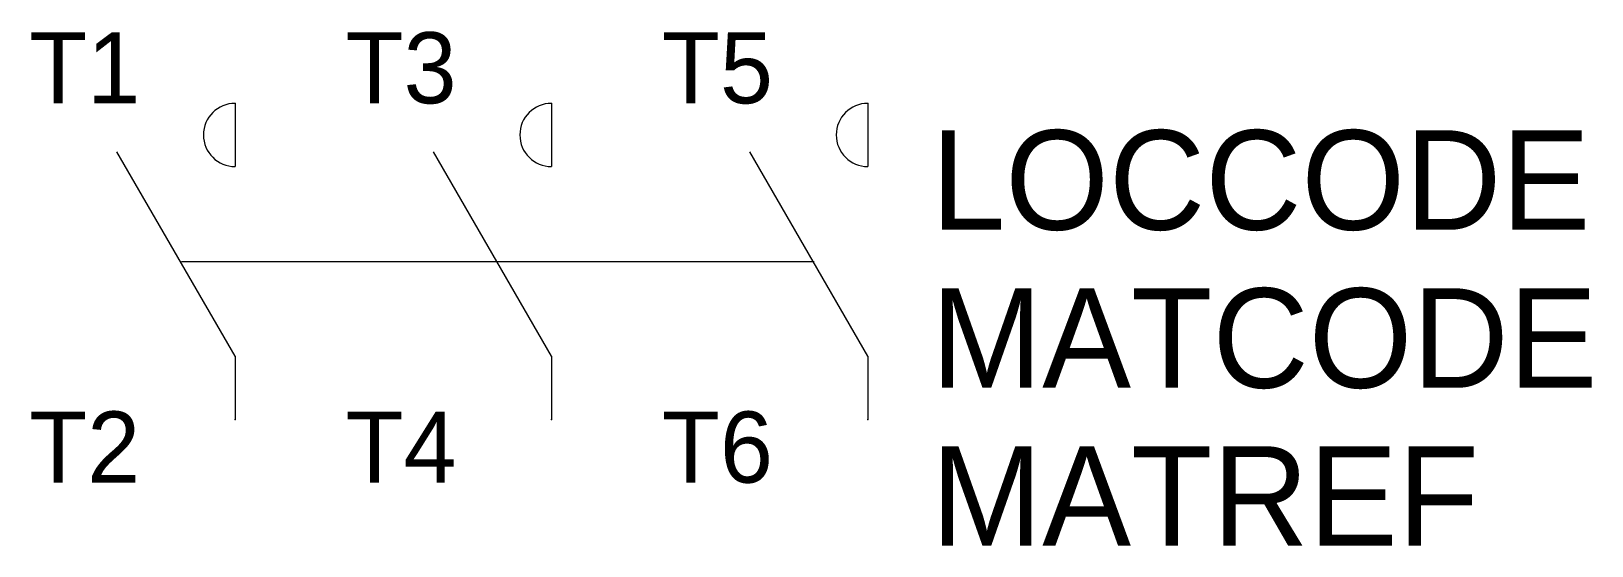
# Model space of a CAD drawing. Extents: x -6.4 to 42.9, y -9 to 7.3.
import ezdxf
from ezdxf.enums import TextEntityAlignment as Align

# ---------------------------------------------------------------- set-up
doc = ezdxf.new("R2010")
doc.units = 0
doc.linetypes.add('DASHED', pattern=[0])
doc.layers.get('0').update_dxf_attribs({"linetype": 'CONTINUOUS'})
doc.layers.add('C', color=6, linetype='CONTINUOUS')
doc.layers.add('T2', color=1, linetype='CONTINUOUS')

msp = doc.modelspace()

# ---------------------------------------------------------------- linework, layer by layer
at = {"color": 0}
for p, q in [((0, 5), (0, 3)), ((10, 5), (10, 3)), ((20, 5), (20, 3)), ((0, -3), (-3.734, 3.468)), ((10, -3), (6.266, 3.468)), ((20, -3), (16.266, 3.468)), ((0, -3), (0, -5)), ((10, -3), (10, -5)), ((20, -3), (20, -5))]:
    msp.add_line(p, q, dxfattribs=at)
at = {"color": 0, "linetype": 'DASHED'}
msp.add_line((-1.698, 0), (18.302, 0), dxfattribs=at)
at = {"color": 0}
for centre in [(0, 4), (10, 4), (20, 4)]:
    msp.add_arc(centre, 1, 90, 270, dxfattribs=at)
at = {"layer": 'C', "color": 0, "linetype": 'DASHED'}
for p in [(0, 5), (0, -5)]:
    msp.add_point(p, dxfattribs=at)
at = {"layer": 'C', "color": 0}
for p in [(10, 5), (20, 5), (10, -5), (20, -5)]:
    msp.add_point(p, dxfattribs=at)

# ---------------------------------------------------------------- texts
at = {"color": 0, "linetype": 'CONTINUOUS'}
for tag, p in [('LOCCODE', (22, 1)), ('MATCODE', (22, -4)), ('MATREF', (22, -9))]:
    msp.add_attdef(tag, p, '', height=3.15, dxfattribs=at)
at = {"layer": 'T2', "color": 0, "linetype": 'CONTINUOUS'}
for tag, text, p in [('T1', '1', (-3, 5)), ('T3', '3', (7, 5)), ('T5', '5', (17, 5)), ('T2', '2', (-3, -7)), ('T4', '4', (7, -7)), ('T6', '6', (17, -7))]:
    msp.add_attdef(tag, text=text, height=2.25, dxfattribs=at).set_placement(p, align=Align.RIGHT)

doc.saveas('drawing.dxf')
